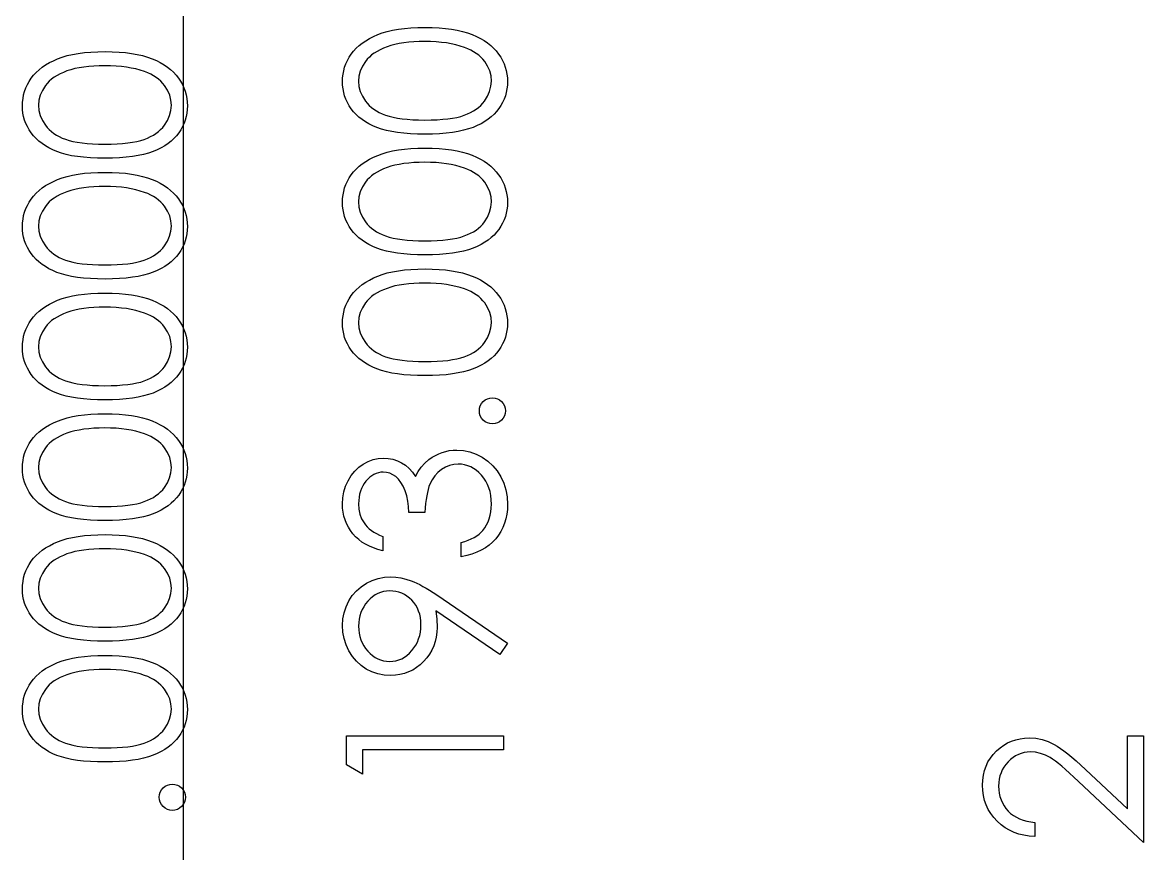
# Model space of a CAD drawing. Header units: millimetres. Extents: x -512 to -50, y 143 to 454.
# Drawn here: x -408.57 to -387.15, y 226.96 to 242.84 of the extents above; entities that cross this region are included whole.
import ezdxf

# ---------------------------------------------------------------- set-up
doc = ezdxf.new("R2010")
doc.units = ezdxf.units.MM

msp = doc.modelspace()

# ---------------------------------------------------------------- linework, layer by layer
at = {"color": 7, "linetype": 'Continuous'}
msp.add_line((-405.491, 164.056), (-405.491, 293.248), dxfattribs=at)
at = {"color": 7, "linetype": 'Continuous', "flags": 128}
for points in [[(-400.874, 240.71), (-401.019, 240.711), (-401.155, 240.717), (-401.283, 240.728), (-401.402, 240.741), (-401.512, 240.759), (-401.614, 240.781), (-401.708, 240.807), (-401.793, 240.836), (-401.872, 240.869), (-401.946, 240.906), (-402.015, 240.946), (-402.079, 240.99), (-402.138, 241.036), (-402.192, 241.085), (-402.241, 241.138), (-402.286, 241.195), (-402.325, 241.253), (-402.359, 241.314), (-402.387, 241.376), (-402.411, 241.44), (-402.429, 241.506), (-402.442, 241.573), (-402.45, 241.642), (-402.453, 241.713), (-402.453, 241.713), (-402.45, 241.784), (-402.442, 241.854), (-402.429, 241.922), (-402.411, 241.989), (-402.387, 242.054), (-402.358, 242.117), (-402.324, 242.179), (-402.284, 242.238), (-402.24, 242.295), (-402.189, 242.35), (-402.135, 242.401), (-402.074, 242.449), (-402.009, 242.494), (-401.937, 242.536), (-401.861, 242.575), (-401.78, 242.611), (-401.692, 242.643), (-401.596, 242.671), (-401.494, 242.695), (-401.385, 242.714), (-401.268, 242.729), (-401.144, 242.74), (-401.013, 242.746), (-400.875, 242.748), (-400.875, 242.748), (-400.737, 242.746), (-400.606, 242.74), (-400.483, 242.729), (-400.367, 242.714), (-400.258, 242.695), (-400.156, 242.672), (-400.061, 242.645), (-399.974, 242.613), (-399.893, 242.577), (-399.817, 242.539), (-399.747, 242.497), (-399.68, 242.452), (-399.62, 242.404), (-399.565, 242.353), (-399.515, 242.298), (-399.47, 242.24), (-399.429, 242.18), (-399.395, 242.118), (-399.366, 242.054), (-399.342, 241.99), (-399.323, 241.923), (-399.31, 241.854), (-399.301, 241.784), (-399.299, 241.713), (-399.299, 241.713), (-399.301, 241.642), (-399.309, 241.573), (-399.322, 241.506), (-399.34, 241.441), (-399.363, 241.377), (-399.392, 241.315), (-399.426, 241.255), (-399.464, 241.197), (-399.508, 241.141), (-399.557, 241.088), (-399.611, 241.039), (-399.67, 240.993), (-399.735, 240.949), (-399.804, 240.909), (-399.878, 240.872), (-399.958, 240.838), (-400.043, 240.808), (-400.138, 240.782), (-400.24, 240.76), (-400.351, 240.742), (-400.47, 240.728), (-400.596, 240.717), (-400.732, 240.711), (-400.875, 240.71)], [(-400.876, 240.979), (-400.756, 240.98), (-400.643, 240.985), (-400.537, 240.992), (-400.439, 241.002), (-400.349, 241.015), (-400.267, 241.03), (-400.192, 241.049), (-400.125, 241.071), (-400.063, 241.095), (-400.005, 241.122), (-399.951, 241.152), (-399.9, 241.184), (-399.854, 241.22), (-399.811, 241.258), (-399.773, 241.298), (-399.738, 241.342), (-399.68, 241.433), (-399.64, 241.527), (-399.615, 241.623), (-399.607, 241.722), (-399.607, 241.722), (-399.614, 241.821), (-399.638, 241.917), (-399.679, 242.009), (-399.735, 242.099), (-399.769, 242.142), (-399.807, 242.181), (-399.85, 242.219), (-399.896, 242.253), (-399.946, 242.285), (-400.001, 242.315), (-400.059, 242.341), (-400.122, 242.365), (-400.122, 242.365), (-400.202, 242.392), (-400.286, 242.415), (-400.375, 242.434), (-400.467, 242.451), (-400.563, 242.463), (-400.663, 242.472), (-400.768, 242.477), (-400.876, 242.479), (-400.876, 242.479), (-400.984, 242.477), (-401.087, 242.473), (-401.185, 242.464), (-401.278, 242.454), (-401.367, 242.439), (-401.45, 242.422), (-401.528, 242.401), (-401.601, 242.378), (-401.67, 242.351), (-401.733, 242.323), (-401.792, 242.291), (-401.846, 242.258), (-401.895, 242.222), (-401.939, 242.183), (-401.98, 242.142), (-402.015, 242.098), (-402.072, 242.008), (-402.113, 241.915), (-402.137, 241.82), (-402.145, 241.722), (-402.145, 241.722), (-402.137, 241.622), (-402.113, 241.526), (-402.072, 241.433), (-402.015, 241.342), (-401.98, 241.298), (-401.941, 241.258), (-401.899, 241.22), (-401.853, 241.186), (-401.802, 241.153), (-401.749, 241.123), (-401.691, 241.096), (-401.629, 241.071), (-401.562, 241.05), (-401.487, 241.031), (-401.404, 241.015), (-401.313, 241.002), (-401.215, 240.992), (-401.11, 240.985), (-400.997, 240.98), (-400.876, 240.979)], [(-406.99, 240.248), (-407.134, 240.25), (-407.27, 240.256), (-407.398, 240.266), (-407.517, 240.28), (-407.628, 240.297), (-407.73, 240.32), (-407.823, 240.345), (-407.909, 240.375), (-407.988, 240.408), (-408.061, 240.445), (-408.13, 240.485), (-408.194, 240.528), (-408.253, 240.574), (-408.307, 240.624), (-408.357, 240.676), (-408.401, 240.733), (-408.44, 240.792), (-408.474, 240.853), (-408.503, 240.914), (-408.526, 240.979), (-408.545, 241.044), (-408.558, 241.112), (-408.566, 241.18), (-408.568, 241.251), (-408.568, 241.251), (-408.566, 241.323), (-408.557, 241.393), (-408.545, 241.461), (-408.526, 241.527), (-408.503, 241.592), (-408.473, 241.655), (-408.439, 241.717), (-408.4, 241.777), (-408.355, 241.834), (-408.305, 241.889), (-408.25, 241.94), (-408.189, 241.988), (-408.124, 242.033), (-408.052, 242.075), (-407.977, 242.113), (-407.895, 242.149), (-407.807, 242.181), (-407.712, 242.21), (-407.61, 242.233), (-407.5, 242.252), (-407.384, 242.267), (-407.259, 242.278), (-407.128, 242.284), (-406.99, 242.286), (-406.99, 242.286), (-406.852, 242.284), (-406.721, 242.278), (-406.598, 242.267), (-406.482, 242.253), (-406.373, 242.234), (-406.271, 242.21), (-406.177, 242.183), (-406.09, 242.151), (-406.009, 242.116), (-405.933, 242.077), (-405.862, 242.036), (-405.796, 241.991), (-405.736, 241.943), (-405.68, 241.891), (-405.63, 241.836), (-405.585, 241.779), (-405.545, 241.719), (-405.51, 241.657), (-405.481, 241.593), (-405.457, 241.528), (-405.438, 241.461), (-405.425, 241.393), (-405.417, 241.323), (-405.414, 241.251), (-405.414, 241.251), (-405.417, 241.18), (-405.424, 241.112), (-405.438, 241.044), (-405.456, 240.979), (-405.479, 240.916), (-405.507, 240.854), (-405.541, 240.794), (-405.58, 240.735), (-405.623, 240.679), (-405.672, 240.627), (-405.726, 240.577), (-405.786, 240.531), (-405.85, 240.488), (-405.919, 240.448), (-405.994, 240.41), (-406.073, 240.377), (-406.159, 240.347), (-406.253, 240.32), (-406.355, 240.298), (-406.466, 240.28), (-406.585, 240.266), (-406.712, 240.256), (-406.847, 240.25), (-406.99, 240.248)], [(-406.991, 240.517), (-406.871, 240.518), (-406.758, 240.523), (-406.653, 240.53), (-406.555, 240.54), (-406.465, 240.553), (-406.382, 240.569), (-406.307, 240.588), (-406.24, 240.609), (-406.178, 240.634), (-406.12, 240.661), (-406.066, 240.69), (-406.016, 240.723), (-405.97, 240.758), (-405.927, 240.796), (-405.888, 240.837), (-405.854, 240.88), (-405.796, 240.972), (-405.755, 241.065), (-405.73, 241.161), (-405.722, 241.26), (-405.722, 241.26), (-405.73, 241.359), (-405.754, 241.455), (-405.794, 241.548), (-405.851, 241.637), (-405.885, 241.68), (-405.923, 241.72), (-405.965, 241.757), (-406.012, 241.792), (-406.061, 241.824), (-406.116, 241.853), (-406.174, 241.88), (-406.237, 241.904), (-406.237, 241.904), (-406.317, 241.93), (-406.402, 241.954), (-406.49, 241.973), (-406.582, 241.989), (-406.678, 242.001), (-406.778, 242.01), (-406.883, 242.015), (-406.991, 242.017), (-406.991, 242.017), (-407.099, 242.015), (-407.203, 242.011), (-407.301, 242.003), (-407.394, 241.992), (-407.482, 241.978), (-407.565, 241.961), (-407.643, 241.94), (-407.717, 241.916), (-407.785, 241.89), (-407.848, 241.861), (-407.907, 241.83), (-407.961, 241.796), (-408.01, 241.76), (-408.055, 241.721), (-408.095, 241.68), (-408.13, 241.637), (-408.187, 241.546), (-408.228, 241.454), (-408.252, 241.358), (-408.26, 241.26), (-408.26, 241.26), (-408.252, 241.161), (-408.228, 241.064), (-408.187, 240.971), (-408.13, 240.88), (-408.095, 240.837), (-408.057, 240.797), (-408.015, 240.759), (-407.968, 240.724), (-407.918, 240.692), (-407.864, 240.661), (-407.807, 240.634), (-407.745, 240.61), (-407.677, 240.588), (-407.602, 240.57), (-407.519, 240.553), (-407.429, 240.541), (-407.331, 240.53), (-407.226, 240.523), (-407.112, 240.518), (-406.991, 240.517)], [(-400.874, 238.402), (-401.019, 238.404), (-401.155, 238.41), (-401.283, 238.42), (-401.402, 238.434), (-401.512, 238.451), (-401.614, 238.473), (-401.708, 238.499), (-401.793, 238.529), (-401.872, 238.562), (-401.946, 238.598), (-402.015, 238.639), (-402.079, 238.682), (-402.138, 238.728), (-402.192, 238.777), (-402.241, 238.83), (-402.286, 238.887), (-402.325, 238.946), (-402.359, 239.006), (-402.387, 239.068), (-402.411, 239.133), (-402.429, 239.198), (-402.442, 239.265), (-402.45, 239.334), (-402.453, 239.405), (-402.453, 239.405), (-402.45, 239.476), (-402.442, 239.547), (-402.429, 239.615), (-402.411, 239.681), (-402.387, 239.746), (-402.358, 239.809), (-402.324, 239.871), (-402.284, 239.931), (-402.24, 239.988), (-402.189, 240.042), (-402.135, 240.094), (-402.074, 240.142), (-402.009, 240.187), (-401.937, 240.229), (-401.861, 240.267), (-401.78, 240.303), (-401.692, 240.335), (-401.596, 240.363), (-401.494, 240.387), (-401.385, 240.406), (-401.268, 240.421), (-401.144, 240.432), (-401.013, 240.438), (-400.875, 240.44), (-400.875, 240.44), (-400.737, 240.438), (-400.606, 240.432), (-400.483, 240.421), (-400.367, 240.407), (-400.258, 240.387), (-400.156, 240.364), (-400.061, 240.337), (-399.974, 240.305), (-399.893, 240.27), (-399.817, 240.231), (-399.747, 240.19), (-399.68, 240.145), (-399.62, 240.097), (-399.565, 240.045), (-399.515, 239.99), (-399.47, 239.933), (-399.429, 239.872), (-399.395, 239.811), (-399.366, 239.747), (-399.342, 239.682), (-399.323, 239.615), (-399.31, 239.547), (-399.301, 239.476), (-399.299, 239.405), (-399.299, 239.405), (-399.301, 239.334), (-399.309, 239.265), (-399.322, 239.198), (-399.34, 239.133), (-399.363, 239.07), (-399.392, 239.008), (-399.426, 238.948), (-399.464, 238.889), (-399.508, 238.833), (-399.557, 238.78), (-399.611, 238.731), (-399.67, 238.685), (-399.735, 238.642), (-399.804, 238.601), (-399.878, 238.564), (-399.958, 238.53), (-400.043, 238.5), (-400.138, 238.474), (-400.24, 238.452), (-400.351, 238.434), (-400.47, 238.42), (-400.596, 238.41), (-400.732, 238.404), (-400.875, 238.402)], [(-400.876, 238.671), (-400.756, 238.672), (-400.643, 238.677), (-400.537, 238.684), (-400.439, 238.694), (-400.349, 238.707), (-400.267, 238.723), (-400.192, 238.741), (-400.125, 238.763), (-400.063, 238.788), (-400.005, 238.815), (-399.951, 238.844), (-399.9, 238.877), (-399.854, 238.912), (-399.811, 238.95), (-399.773, 238.991), (-399.738, 239.034), (-399.68, 239.125), (-399.64, 239.219), (-399.615, 239.315), (-399.607, 239.414), (-399.607, 239.414), (-399.614, 239.513), (-399.638, 239.609), (-399.679, 239.702), (-399.735, 239.791), (-399.769, 239.834), (-399.807, 239.874), (-399.85, 239.911), (-399.896, 239.946), (-399.946, 239.978), (-400.001, 240.007), (-400.059, 240.033), (-400.122, 240.058), (-400.122, 240.058), (-400.202, 240.084), (-400.286, 240.107), (-400.375, 240.127), (-400.467, 240.143), (-400.563, 240.155), (-400.663, 240.164), (-400.768, 240.169), (-400.876, 240.171), (-400.876, 240.171), (-400.984, 240.169), (-401.087, 240.165), (-401.185, 240.157), (-401.278, 240.146), (-401.367, 240.131), (-401.45, 240.115), (-401.528, 240.094), (-401.601, 240.07), (-401.67, 240.044), (-401.733, 240.015), (-401.792, 239.984), (-401.846, 239.95), (-401.895, 239.914), (-401.939, 239.875), (-401.98, 239.834), (-402.015, 239.791), (-402.072, 239.7), (-402.113, 239.607), (-402.137, 239.512), (-402.145, 239.414), (-402.145, 239.414), (-402.137, 239.315), (-402.113, 239.218), (-402.072, 239.125), (-402.015, 239.034), (-401.98, 238.991), (-401.941, 238.951), (-401.899, 238.913), (-401.853, 238.878), (-401.802, 238.845), (-401.749, 238.815), (-401.691, 238.788), (-401.629, 238.764), (-401.562, 238.742), (-401.487, 238.723), (-401.404, 238.707), (-401.313, 238.695), (-401.215, 238.684), (-401.11, 238.677), (-400.997, 238.672), (-400.876, 238.671)], [(-406.99, 237.94), (-407.134, 237.942), (-407.27, 237.948), (-407.398, 237.958), (-407.517, 237.972), (-407.628, 237.99), (-407.73, 238.012), (-407.823, 238.038), (-407.909, 238.067), (-407.988, 238.1), (-408.061, 238.137), (-408.13, 238.177), (-408.194, 238.22), (-408.253, 238.267), (-408.307, 238.316), (-408.357, 238.369), (-408.401, 238.425), (-408.44, 238.484), (-408.474, 238.545), (-408.503, 238.607), (-408.526, 238.671), (-408.545, 238.737), (-408.558, 238.804), (-408.566, 238.872), (-408.568, 238.943), (-408.568, 238.943), (-408.566, 239.015), (-408.557, 239.085), (-408.545, 239.153), (-408.526, 239.22), (-408.503, 239.285), (-408.473, 239.348), (-408.439, 239.41), (-408.4, 239.469), (-408.355, 239.526), (-408.305, 239.581), (-408.25, 239.632), (-408.189, 239.68), (-408.124, 239.725), (-408.052, 239.767), (-407.977, 239.806), (-407.895, 239.842), (-407.807, 239.874), (-407.712, 239.902), (-407.61, 239.925), (-407.5, 239.945), (-407.384, 239.96), (-407.259, 239.97), (-407.128, 239.976), (-406.99, 239.979), (-406.99, 239.979), (-406.852, 239.976), (-406.721, 239.97), (-406.598, 239.96), (-406.482, 239.945), (-406.373, 239.926), (-406.271, 239.902), (-406.177, 239.875), (-406.09, 239.844), (-406.009, 239.808), (-405.933, 239.77), (-405.862, 239.728), (-405.796, 239.683), (-405.736, 239.635), (-405.68, 239.583), (-405.63, 239.529), (-405.585, 239.471), (-405.545, 239.411), (-405.51, 239.349), (-405.481, 239.285), (-405.457, 239.22), (-405.438, 239.154), (-405.425, 239.085), (-405.417, 239.015), (-405.414, 238.943), (-405.414, 238.943), (-405.417, 238.872), (-405.424, 238.804), (-405.438, 238.737), (-405.456, 238.672), (-405.479, 238.608), (-405.507, 238.546), (-405.541, 238.486), (-405.58, 238.428), (-405.623, 238.372), (-405.672, 238.319), (-405.726, 238.27), (-405.786, 238.223), (-405.85, 238.18), (-405.919, 238.14), (-405.994, 238.103), (-406.073, 238.069), (-406.159, 238.039), (-406.253, 238.012), (-406.355, 237.991), (-406.466, 237.973), (-406.585, 237.958), (-406.712, 237.948), (-406.847, 237.942), (-406.99, 237.94)], [(-406.991, 238.21), (-406.871, 238.211), (-406.758, 238.216), (-406.653, 238.223), (-406.555, 238.232), (-406.465, 238.246), (-406.382, 238.261), (-406.307, 238.28), (-406.24, 238.301), (-406.178, 238.326), (-406.12, 238.353), (-406.066, 238.383), (-406.016, 238.415), (-405.97, 238.451), (-405.927, 238.488), (-405.888, 238.529), (-405.854, 238.573), (-405.796, 238.664), (-405.755, 238.758), (-405.73, 238.854), (-405.722, 238.952), (-405.722, 238.952), (-405.73, 239.051), (-405.754, 239.148), (-405.794, 239.24), (-405.851, 239.33), (-405.885, 239.372), (-405.923, 239.412), (-405.965, 239.449), (-406.012, 239.484), (-406.061, 239.516), (-406.116, 239.545), (-406.174, 239.572), (-406.237, 239.596), (-406.237, 239.596), (-406.317, 239.622), (-406.402, 239.646), (-406.49, 239.665), (-406.582, 239.681), (-406.678, 239.693), (-406.778, 239.702), (-406.883, 239.708), (-406.991, 239.71), (-406.991, 239.71), (-407.099, 239.708), (-407.203, 239.704), (-407.301, 239.695), (-407.394, 239.684), (-407.482, 239.67), (-407.565, 239.653), (-407.643, 239.632), (-407.717, 239.609), (-407.785, 239.582), (-407.848, 239.553), (-407.907, 239.522), (-407.961, 239.488), (-408.01, 239.452), (-408.055, 239.413), (-408.095, 239.372), (-408.13, 239.329), (-408.187, 239.238), (-408.228, 239.146), (-408.252, 239.05), (-408.26, 238.952), (-408.26, 238.952), (-408.252, 238.853), (-408.228, 238.756), (-408.187, 238.663), (-408.13, 238.573), (-408.095, 238.529), (-408.057, 238.489), (-408.015, 238.451), (-407.968, 238.416), (-407.918, 238.384), (-407.864, 238.354), (-407.807, 238.327), (-407.745, 238.302), (-407.677, 238.28), (-407.602, 238.262), (-407.519, 238.246), (-407.429, 238.233), (-407.331, 238.223), (-407.226, 238.216), (-407.112, 238.211), (-406.991, 238.21)], [(-400.874, 236.094), (-401.019, 236.096), (-401.155, 236.102), (-401.283, 236.112), (-401.402, 236.126), (-401.512, 236.143), (-401.614, 236.166), (-401.708, 236.192), (-401.793, 236.221), (-401.872, 236.254), (-401.946, 236.291), (-402.015, 236.331), (-402.079, 236.374), (-402.138, 236.42), (-402.192, 236.47), (-402.241, 236.523), (-402.286, 236.579), (-402.325, 236.638), (-402.359, 236.699), (-402.387, 236.761), (-402.411, 236.825), (-402.429, 236.89), (-402.442, 236.958), (-402.45, 237.026), (-402.453, 237.097), (-402.453, 237.097), (-402.45, 237.169), (-402.442, 237.239), (-402.429, 237.307), (-402.411, 237.374), (-402.387, 237.439), (-402.358, 237.502), (-402.324, 237.564), (-402.284, 237.623), (-402.24, 237.68), (-402.189, 237.735), (-402.135, 237.786), (-402.074, 237.834), (-402.009, 237.879), (-401.937, 237.921), (-401.861, 237.96), (-401.78, 237.996), (-401.692, 238.027), (-401.596, 238.056), (-401.494, 238.079), (-401.385, 238.098), (-401.268, 238.113), (-401.144, 238.124), (-401.013, 238.13), (-400.875, 238.133), (-400.875, 238.133), (-400.737, 238.13), (-400.606, 238.124), (-400.483, 238.113), (-400.367, 238.099), (-400.258, 238.08), (-400.156, 238.056), (-400.061, 238.029), (-399.974, 237.997), (-399.893, 237.962), (-399.817, 237.923), (-399.747, 237.882), (-399.68, 237.837), (-399.62, 237.789), (-399.565, 237.737), (-399.515, 237.683), (-399.47, 237.625), (-399.429, 237.565), (-399.395, 237.503), (-399.366, 237.439), (-399.342, 237.374), (-399.323, 237.308), (-399.31, 237.239), (-399.301, 237.169), (-399.299, 237.097), (-399.299, 237.097), (-399.301, 237.026), (-399.309, 236.958), (-399.322, 236.89), (-399.34, 236.826), (-399.363, 236.762), (-399.392, 236.7), (-399.426, 236.64), (-399.464, 236.582), (-399.508, 236.526), (-399.557, 236.473), (-399.611, 236.423), (-399.67, 236.377), (-399.735, 236.334), (-399.804, 236.294), (-399.878, 236.256), (-399.958, 236.223), (-400.043, 236.193), (-400.138, 236.166), (-400.24, 236.145), (-400.351, 236.127), (-400.47, 236.112), (-400.596, 236.102), (-400.732, 236.096), (-400.875, 236.094)], [(-400.876, 236.363), (-400.756, 236.365), (-400.643, 236.369), (-400.537, 236.377), (-400.439, 236.386), (-400.349, 236.399), (-400.267, 236.415), (-400.192, 236.434), (-400.125, 236.455), (-400.063, 236.48), (-400.005, 236.507), (-399.951, 236.536), (-399.9, 236.569), (-399.854, 236.604), (-399.811, 236.642), (-399.773, 236.683), (-399.738, 236.726), (-399.68, 236.818), (-399.64, 236.911), (-399.615, 237.008), (-399.607, 237.106), (-399.607, 237.106), (-399.614, 237.205), (-399.638, 237.301), (-399.679, 237.394), (-399.735, 237.484), (-399.769, 237.526), (-399.807, 237.566), (-399.85, 237.603), (-399.896, 237.638), (-399.946, 237.67), (-400.001, 237.699), (-400.059, 237.726), (-400.122, 237.75), (-400.122, 237.75), (-400.202, 237.776), (-400.286, 237.8), (-400.375, 237.819), (-400.467, 237.835), (-400.563, 237.847), (-400.663, 237.856), (-400.768, 237.862), (-400.876, 237.863), (-400.876, 237.863), (-400.984, 237.862), (-401.087, 237.857), (-401.185, 237.849), (-401.278, 237.838), (-401.367, 237.824), (-401.45, 237.807), (-401.528, 237.786), (-401.601, 237.762), (-401.67, 237.736), (-401.733, 237.707), (-401.792, 237.676), (-401.846, 237.642), (-401.895, 237.606), (-401.939, 237.567), (-401.98, 237.526), (-402.015, 237.483), (-402.072, 237.392), (-402.113, 237.3), (-402.137, 237.204), (-402.145, 237.106), (-402.145, 237.106), (-402.137, 237.007), (-402.113, 236.91), (-402.072, 236.817), (-402.015, 236.726), (-401.98, 236.683), (-401.941, 236.643), (-401.899, 236.605), (-401.853, 236.57), (-401.802, 236.538), (-401.749, 236.508), (-401.691, 236.481), (-401.629, 236.456), (-401.562, 236.434), (-401.487, 236.416), (-401.404, 236.399), (-401.313, 236.387), (-401.215, 236.377), (-401.11, 236.369), (-400.997, 236.365), (-400.876, 236.363)], [(-406.99, 235.633), (-407.134, 235.634), (-407.27, 235.64), (-407.398, 235.651), (-407.517, 235.664), (-407.628, 235.682), (-407.73, 235.704), (-407.823, 235.73), (-407.909, 235.759), (-407.988, 235.792), (-408.061, 235.829), (-408.13, 235.869), (-408.194, 235.913), (-408.253, 235.959), (-408.307, 236.008), (-408.357, 236.061), (-408.401, 236.118), (-408.44, 236.176), (-408.474, 236.237), (-408.503, 236.299), (-408.526, 236.363), (-408.545, 236.429), (-408.558, 236.496), (-408.566, 236.565), (-408.568, 236.636), (-408.568, 236.636), (-408.566, 236.707), (-408.557, 236.777), (-408.545, 236.845), (-408.526, 236.912), (-408.503, 236.977), (-408.473, 237.04), (-408.439, 237.102), (-408.4, 237.161), (-408.355, 237.219), (-408.305, 237.273), (-408.25, 237.324), (-408.189, 237.372), (-408.124, 237.417), (-408.052, 237.46), (-407.977, 237.498), (-407.895, 237.534), (-407.807, 237.566), (-407.712, 237.594), (-407.61, 237.618), (-407.5, 237.637), (-407.384, 237.652), (-407.259, 237.663), (-407.128, 237.669), (-406.99, 237.671), (-406.99, 237.671), (-406.852, 237.669), (-406.721, 237.663), (-406.598, 237.652), (-406.482, 237.637), (-406.373, 237.618), (-406.271, 237.595), (-406.177, 237.568), (-406.09, 237.536), (-406.009, 237.5), (-405.933, 237.462), (-405.862, 237.42), (-405.796, 237.375), (-405.736, 237.327), (-405.68, 237.276), (-405.63, 237.221), (-405.585, 237.163), (-405.545, 237.103), (-405.51, 237.041), (-405.481, 236.978), (-405.457, 236.913), (-405.438, 236.846), (-405.425, 236.777), (-405.417, 236.707), (-405.414, 236.636), (-405.414, 236.636), (-405.417, 236.565), (-405.424, 236.496), (-405.438, 236.429), (-405.456, 236.364), (-405.479, 236.3), (-405.507, 236.238), (-405.541, 236.178), (-405.58, 236.12), (-405.623, 236.064), (-405.672, 236.011), (-405.726, 235.962), (-405.786, 235.916), (-405.85, 235.872), (-405.919, 235.832), (-405.994, 235.795), (-406.073, 235.761), (-406.159, 235.731), (-406.253, 235.705), (-406.355, 235.683), (-406.466, 235.665), (-406.585, 235.651), (-406.712, 235.64), (-406.847, 235.634), (-406.99, 235.633)], [(-406.991, 235.902), (-406.871, 235.903), (-406.758, 235.908), (-406.653, 235.915), (-406.555, 235.925), (-406.465, 235.938), (-406.382, 235.954), (-406.307, 235.972), (-406.24, 235.994), (-406.178, 236.018), (-406.12, 236.045), (-406.066, 236.075), (-406.016, 236.107), (-405.97, 236.143), (-405.927, 236.181), (-405.888, 236.222), (-405.854, 236.265), (-405.796, 236.356), (-405.755, 236.45), (-405.73, 236.546), (-405.722, 236.645), (-405.722, 236.645), (-405.73, 236.744), (-405.754, 236.84), (-405.794, 236.933), (-405.851, 237.022), (-405.885, 237.065), (-405.923, 237.104), (-405.965, 237.142), (-406.012, 237.176), (-406.061, 237.208), (-406.116, 237.238), (-406.174, 237.264), (-406.237, 237.288), (-406.237, 237.288), (-406.317, 237.315), (-406.402, 237.338), (-406.49, 237.357), (-406.582, 237.374), (-406.678, 237.386), (-406.778, 237.395), (-406.883, 237.4), (-406.991, 237.402), (-406.991, 237.402), (-407.099, 237.4), (-407.203, 237.396), (-407.301, 237.387), (-407.394, 237.377), (-407.482, 237.362), (-407.565, 237.345), (-407.643, 237.324), (-407.717, 237.301), (-407.785, 237.274), (-407.848, 237.246), (-407.907, 237.214), (-407.961, 237.181), (-408.01, 237.145), (-408.055, 237.106), (-408.095, 237.065), (-408.13, 237.021), (-408.187, 236.931), (-408.228, 236.838), (-408.252, 236.743), (-408.26, 236.645), (-408.26, 236.645), (-408.252, 236.545), (-408.228, 236.449), (-408.187, 236.356), (-408.13, 236.265), (-408.095, 236.222), (-408.057, 236.181), (-408.015, 236.143), (-407.968, 236.109), (-407.918, 236.076), (-407.864, 236.046), (-407.807, 236.019), (-407.745, 235.994), (-407.677, 235.973), (-407.602, 235.954), (-407.519, 235.938), (-407.429, 235.925), (-407.331, 235.915), (-407.226, 235.908), (-407.112, 235.903), (-406.991, 235.902)], [(-399.837, 235.421), (-399.833, 235.471), (-399.819, 235.517), (-399.796, 235.559), (-399.765, 235.598), (-399.726, 235.63), (-399.684, 235.653), (-399.638, 235.666), (-399.587, 235.671), (-399.587, 235.671), (-399.538, 235.666), (-399.492, 235.653), (-399.45, 235.63), (-399.411, 235.598), (-399.379, 235.559), (-399.356, 235.517), (-399.342, 235.471), (-399.337, 235.421), (-399.337, 235.421), (-399.342, 235.371), (-399.356, 235.326), (-399.379, 235.283), (-399.411, 235.244), (-399.45, 235.213), (-399.492, 235.19), (-399.538, 235.176), (-399.587, 235.171), (-399.587, 235.171), (-399.638, 235.176), (-399.684, 235.19), (-399.726, 235.213), (-399.765, 235.244), (-399.796, 235.283), (-399.819, 235.326), (-399.833, 235.371), (-399.837, 235.421)], [(-406.99, 233.325), (-407.134, 233.327), (-407.27, 233.333), (-407.398, 233.343), (-407.517, 233.357), (-407.628, 233.374), (-407.73, 233.396), (-407.823, 233.422), (-407.909, 233.452), (-407.988, 233.485), (-408.061, 233.521), (-408.13, 233.562), (-408.194, 233.605), (-408.253, 233.651), (-408.307, 233.701), (-408.357, 233.753), (-408.401, 233.81), (-408.44, 233.869), (-408.474, 233.929), (-408.503, 233.991), (-408.526, 234.056), (-408.545, 234.121), (-408.558, 234.189), (-408.566, 234.257), (-408.568, 234.328), (-408.568, 234.328), (-408.566, 234.399), (-408.557, 234.47), (-408.545, 234.538), (-408.526, 234.604), (-408.503, 234.669), (-408.473, 234.732), (-408.439, 234.794), (-408.4, 234.854), (-408.355, 234.911), (-408.305, 234.966), (-408.25, 235.017), (-408.189, 235.065), (-408.124, 235.11), (-408.052, 235.152), (-407.977, 235.19), (-407.895, 235.226), (-407.807, 235.258), (-407.712, 235.286), (-407.61, 235.31), (-407.5, 235.329), (-407.384, 235.344), (-407.259, 235.355), (-407.128, 235.361), (-406.99, 235.363), (-406.99, 235.363), (-406.852, 235.361), (-406.721, 235.355), (-406.598, 235.344), (-406.482, 235.33), (-406.373, 235.311), (-406.271, 235.287), (-406.177, 235.26), (-406.09, 235.228), (-406.009, 235.193), (-405.933, 235.154), (-405.862, 235.113), (-405.796, 235.068), (-405.736, 235.02), (-405.68, 234.968), (-405.63, 234.913), (-405.585, 234.856), (-405.545, 234.795), (-405.51, 234.734), (-405.481, 234.67), (-405.457, 234.605), (-405.438, 234.538), (-405.425, 234.47), (-405.417, 234.399), (-405.414, 234.328), (-405.414, 234.328), (-405.417, 234.257), (-405.424, 234.189), (-405.438, 234.121), (-405.456, 234.056), (-405.479, 233.993), (-405.507, 233.931), (-405.541, 233.871), (-405.58, 233.812), (-405.623, 233.756), (-405.672, 233.704), (-405.726, 233.654), (-405.786, 233.608), (-405.85, 233.565), (-405.919, 233.524), (-405.994, 233.487), (-406.073, 233.454), (-406.159, 233.423), (-406.253, 233.397), (-406.355, 233.375), (-406.466, 233.357), (-406.585, 233.343), (-406.712, 233.333), (-406.847, 233.327), (-406.99, 233.325)], [(-406.991, 233.594), (-406.871, 233.595), (-406.758, 233.6), (-406.653, 233.607), (-406.555, 233.617), (-406.465, 233.63), (-406.382, 233.646), (-406.307, 233.664), (-406.24, 233.686), (-406.178, 233.711), (-406.12, 233.738), (-406.066, 233.767), (-406.016, 233.8), (-405.97, 233.835), (-405.927, 233.873), (-405.888, 233.914), (-405.854, 233.957), (-405.796, 234.048), (-405.755, 234.142), (-405.73, 234.238), (-405.722, 234.337), (-405.722, 234.337), (-405.73, 234.436), (-405.754, 234.532), (-405.794, 234.625), (-405.851, 234.714), (-405.885, 234.757), (-405.923, 234.797), (-405.965, 234.834), (-406.012, 234.869), (-406.061, 234.901), (-406.116, 234.93), (-406.174, 234.957), (-406.237, 234.981), (-406.237, 234.981), (-406.317, 235.007), (-406.402, 235.03), (-406.49, 235.05), (-406.582, 235.066), (-406.678, 235.078), (-406.778, 235.087), (-406.883, 235.092), (-406.991, 235.094), (-406.991, 235.094), (-407.099, 235.092), (-407.203, 235.088), (-407.301, 235.08), (-407.394, 235.069), (-407.482, 235.054), (-407.565, 235.038), (-407.643, 235.017), (-407.717, 234.993), (-407.785, 234.967), (-407.848, 234.938), (-407.907, 234.907), (-407.961, 234.873), (-408.01, 234.837), (-408.055, 234.798), (-408.095, 234.757), (-408.13, 234.714), (-408.187, 234.623), (-408.228, 234.53), (-408.252, 234.435), (-408.26, 234.337), (-408.26, 234.337), (-408.252, 234.238), (-408.228, 234.141), (-408.187, 234.048), (-408.13, 233.957), (-408.095, 233.914), (-408.057, 233.874), (-408.015, 233.836), (-407.968, 233.801), (-407.918, 233.768), (-407.864, 233.738), (-407.807, 233.711), (-407.745, 233.687), (-407.677, 233.665), (-407.602, 233.646), (-407.519, 233.63), (-407.429, 233.618), (-407.331, 233.607), (-407.226, 233.6), (-407.112, 233.595), (-406.991, 233.594)], [(-401.683, 233.017), (-401.683, 232.748), (-401.683, 232.748), (-401.774, 232.771), (-401.858, 232.8), (-401.937, 232.833), (-402.011, 232.872), (-402.08, 232.914), (-402.143, 232.963), (-402.201, 233.015), (-402.253, 233.073), (-402.3, 233.134), (-402.34, 233.199), (-402.375, 233.265), (-402.403, 233.335), (-402.424, 233.408), (-402.44, 233.483), (-402.45, 233.561), (-402.453, 233.641), (-402.453, 233.641), (-402.446, 233.758), (-402.426, 233.871), (-402.392, 233.98), (-402.345, 234.085), (-402.287, 234.183), (-402.219, 234.268), (-402.141, 234.342), (-402.055, 234.404), (-401.962, 234.454), (-401.868, 234.489), (-401.772, 234.51), (-401.673, 234.517), (-401.673, 234.517), (-401.578, 234.512), (-401.489, 234.496), (-401.404, 234.468), (-401.324, 234.429), (-401.25, 234.38), (-401.18, 234.32), (-401.116, 234.249), (-401.056, 234.167), (-401.056, 234.167), (-401.007, 234.261), (-400.948, 234.347), (-400.879, 234.424), (-400.8, 234.492), (-400.8, 234.492), (-400.74, 234.534), (-400.677, 234.57), (-400.614, 234.601), (-400.548, 234.627), (-400.48, 234.646), (-400.411, 234.66), (-400.34, 234.668), (-400.267, 234.671), (-400.267, 234.671), (-400.141, 234.663), (-400.019, 234.637), (-399.899, 234.594), (-399.782, 234.534), (-399.673, 234.46), (-399.577, 234.373), (-399.495, 234.273), (-399.425, 234.161), (-399.37, 234.04), (-399.33, 233.911), (-399.307, 233.776), (-399.299, 233.633), (-399.299, 233.633), (-399.302, 233.537), (-399.313, 233.445), (-399.331, 233.356), (-399.355, 233.272), (-399.387, 233.192), (-399.425, 233.116), (-399.471, 233.044), (-399.524, 232.976), (-399.583, 232.913), (-399.649, 232.856), (-399.722, 232.804), (-399.801, 232.759), (-399.887, 232.719), (-399.979, 232.684), (-400.078, 232.655), (-400.183, 232.633), (-400.183, 232.633), (-400.183, 232.902), (-400.183, 232.902), (-400.114, 232.923), (-400.05, 232.947), (-399.991, 232.973), (-399.936, 233.002), (-399.887, 233.032), (-399.843, 233.065), (-399.803, 233.1), (-399.769, 233.137), (-399.769, 233.137), (-399.731, 233.188), (-399.698, 233.242), (-399.67, 233.3), (-399.647, 233.36), (-399.629, 233.425), (-399.617, 233.493), (-399.609, 233.564), (-399.607, 233.638), (-399.607, 233.638), (-399.61, 233.722), (-399.619, 233.802), (-399.633, 233.878), (-399.654, 233.949), (-399.68, 234.016), (-399.714, 234.079), (-399.752, 234.137), (-399.796, 234.192), (-399.845, 234.241), (-399.896, 234.284), (-399.948, 234.32), (-400.003, 234.35), (-400.059, 234.372), (-400.118, 234.389), (-400.179, 234.399), (-400.241, 234.402), (-400.241, 234.402), (-400.325, 234.395), (-400.406, 234.376), (-400.484, 234.344), (-400.56, 234.298), (-400.629, 234.241), (-400.689, 234.176), (-400.741, 234.102), (-400.783, 234.019), (-400.801, 233.973), (-400.817, 233.92), (-400.831, 233.862), (-400.843, 233.797), (-400.854, 233.726), (-400.863, 233.65), (-400.87, 233.567), (-400.876, 233.479), (-400.876, 233.479), (-401.183, 233.479), (-401.183, 233.479), (-401.188, 233.59), (-401.201, 233.696), (-401.223, 233.797), (-401.254, 233.892), (-401.292, 233.979), (-401.335, 234.053), (-401.383, 234.115), (-401.435, 234.163), (-401.491, 234.201), (-401.549, 234.227), (-401.611, 234.243), (-401.674, 234.248), (-401.674, 234.248), (-401.721, 234.246), (-401.767, 234.237), (-401.811, 234.224), (-401.853, 234.205), (-401.893, 234.181), (-401.932, 234.152), (-401.97, 234.117), (-402.006, 234.077), (-402.038, 234.033), (-402.066, 233.986), (-402.09, 233.936), (-402.11, 233.883), (-402.125, 233.828), (-402.136, 233.77), (-402.143, 233.708), (-402.145, 233.645), (-402.145, 233.645), (-402.138, 233.542), (-402.119, 233.447), (-402.086, 233.359), (-402.04, 233.278), (-402.011, 233.24), (-401.978, 233.204), (-401.941, 233.169), (-401.898, 233.136), (-401.851, 233.104), (-401.8, 233.074), (-401.744, 233.045), (-401.683, 233.017)], [(-406.99, 231.017), (-407.134, 231.019), (-407.27, 231.025), (-407.398, 231.035), (-407.517, 231.049), (-407.628, 231.067), (-407.73, 231.089), (-407.823, 231.115), (-407.909, 231.144), (-407.988, 231.177), (-408.061, 231.214), (-408.13, 231.254), (-408.194, 231.297), (-408.253, 231.344), (-408.307, 231.393), (-408.357, 231.446), (-408.401, 231.502), (-408.44, 231.561), (-408.474, 231.622), (-408.503, 231.684), (-408.526, 231.748), (-408.545, 231.814), (-408.558, 231.881), (-408.566, 231.949), (-408.568, 232.02), (-408.568, 232.02), (-408.566, 232.092), (-408.557, 232.162), (-408.545, 232.23), (-408.526, 232.297), (-408.503, 232.362), (-408.473, 232.425), (-408.439, 232.487), (-408.4, 232.546), (-408.355, 232.603), (-408.305, 232.658), (-408.25, 232.709), (-408.189, 232.757), (-408.124, 232.802), (-408.052, 232.844), (-407.977, 232.883), (-407.895, 232.919), (-407.807, 232.951), (-407.712, 232.979), (-407.61, 233.002), (-407.5, 233.021), (-407.384, 233.036), (-407.259, 233.047), (-407.128, 233.053), (-406.99, 233.056), (-406.99, 233.056), (-406.852, 233.053), (-406.721, 233.047), (-406.598, 233.036), (-406.482, 233.022), (-406.373, 233.003), (-406.271, 232.979), (-406.177, 232.952), (-406.09, 232.92), (-406.009, 232.885), (-405.933, 232.847), (-405.862, 232.805), (-405.796, 232.76), (-405.736, 232.712), (-405.68, 232.66), (-405.63, 232.606), (-405.585, 232.548), (-405.545, 232.488), (-405.51, 232.426), (-405.481, 232.362), (-405.457, 232.297), (-405.438, 232.231), (-405.425, 232.162), (-405.417, 232.092), (-405.414, 232.02), (-405.414, 232.02), (-405.417, 231.949), (-405.424, 231.881), (-405.438, 231.814), (-405.456, 231.749), (-405.479, 231.685), (-405.507, 231.623), (-405.541, 231.563), (-405.58, 231.505), (-405.623, 231.449), (-405.672, 231.396), (-405.726, 231.347), (-405.786, 231.3), (-405.85, 231.257), (-405.919, 231.217), (-405.994, 231.179), (-406.073, 231.146), (-406.159, 231.116), (-406.253, 231.089), (-406.355, 231.068), (-406.466, 231.05), (-406.585, 231.035), (-406.712, 231.025), (-406.847, 231.019), (-406.99, 231.017)], [(-406.991, 231.286), (-406.871, 231.288), (-406.758, 231.292), (-406.653, 231.3), (-406.555, 231.309), (-406.465, 231.323), (-406.382, 231.338), (-406.307, 231.357), (-406.24, 231.378), (-406.178, 231.403), (-406.12, 231.43), (-406.066, 231.46), (-406.016, 231.492), (-405.97, 231.527), (-405.927, 231.565), (-405.888, 231.606), (-405.854, 231.649), (-405.796, 231.741), (-405.755, 231.835), (-405.73, 231.931), (-405.722, 232.029), (-405.722, 232.029), (-405.73, 232.128), (-405.754, 232.225), (-405.794, 232.317), (-405.851, 232.407), (-405.885, 232.449), (-405.923, 232.489), (-405.965, 232.526), (-406.012, 232.561), (-406.061, 232.593), (-406.116, 232.622), (-406.174, 232.649), (-406.237, 232.673), (-406.237, 232.673), (-406.317, 232.699), (-406.402, 232.723), (-406.49, 232.742), (-406.582, 232.758), (-406.678, 232.77), (-406.778, 232.779), (-406.883, 232.785), (-406.991, 232.786), (-406.991, 232.786), (-407.099, 232.785), (-407.203, 232.78), (-407.301, 232.772), (-407.394, 232.761), (-407.482, 232.747), (-407.565, 232.73), (-407.643, 232.709), (-407.717, 232.686), (-407.785, 232.659), (-407.848, 232.63), (-407.907, 232.599), (-407.961, 232.565), (-408.01, 232.529), (-408.055, 232.49), (-408.095, 232.449), (-408.13, 232.406), (-408.187, 232.315), (-408.228, 232.223), (-408.252, 232.127), (-408.26, 232.029), (-408.26, 232.029), (-408.252, 231.93), (-408.228, 231.833), (-408.187, 231.74), (-408.13, 231.649), (-408.095, 231.606), (-408.057, 231.566), (-408.015, 231.528), (-407.968, 231.493), (-407.918, 231.461), (-407.864, 231.431), (-407.807, 231.404), (-407.745, 231.379), (-407.677, 231.357), (-407.602, 231.339), (-407.519, 231.323), (-407.429, 231.31), (-407.331, 231.3), (-407.226, 231.292), (-407.112, 231.288), (-406.991, 231.286)], [(-399.299, 230.979), (-399.448, 230.764), (-399.448, 230.764), (-400.668, 231.598), (-400.668, 231.598), (-400.65, 231.438), (-400.645, 231.282), (-400.645, 231.282), (-400.649, 231.188), (-400.661, 231.098), (-400.681, 231.011), (-400.709, 230.928), (-400.745, 230.848), (-400.789, 230.772), (-400.842, 230.699), (-400.902, 230.631), (-400.968, 230.568), (-401.037, 230.514), (-401.111, 230.468), (-401.188, 230.43), (-401.269, 230.401), (-401.354, 230.38), (-401.442, 230.368), (-401.534, 230.363), (-401.534, 230.363), (-401.659, 230.371), (-401.778, 230.394), (-401.891, 230.433), (-401.998, 230.486), (-402.096, 230.554), (-402.184, 230.634), (-402.262, 230.728), (-402.329, 230.835), (-402.383, 230.949), (-402.421, 231.068), (-402.445, 231.192), (-402.453, 231.318), (-402.453, 231.318), (-402.445, 231.443), (-402.423, 231.562), (-402.385, 231.677), (-402.332, 231.787), (-402.265, 231.889), (-402.187, 231.979), (-402.096, 232.058), (-401.994, 232.125), (-401.884, 232.179), (-401.769, 232.217), (-401.652, 232.24), (-401.531, 232.248), (-401.531, 232.248), (-401.436, 232.243), (-401.34, 232.229), (-401.242, 232.205), (-401.141, 232.172), (-401.089, 232.152), (-401.033, 232.127), (-400.976, 232.099), (-400.916, 232.067), (-400.853, 232.032), (-400.788, 231.993), (-400.72, 231.949), (-400.65, 231.902), (-400.65, 231.902), (-399.299, 230.979)], [(-400.953, 231.332), (-400.956, 231.404), (-400.964, 231.471), (-400.977, 231.535), (-400.997, 231.595), (-401.021, 231.652), (-401.051, 231.706), (-401.087, 231.755), (-401.128, 231.801), (-401.172, 231.843), (-401.22, 231.879), (-401.269, 231.91), (-401.32, 231.934), (-401.374, 231.954), (-401.43, 231.968), (-401.488, 231.976), (-401.549, 231.979), (-401.549, 231.979), (-401.61, 231.976), (-401.668, 231.967), (-401.724, 231.951), (-401.778, 231.929), (-401.83, 231.902), (-401.879, 231.868), (-401.926, 231.828), (-401.971, 231.782), (-402.012, 231.731), (-402.047, 231.678), (-402.077, 231.622), (-402.101, 231.564), (-402.12, 231.503), (-402.134, 231.44), (-402.142, 231.374), (-402.145, 231.304), (-402.145, 231.304), (-402.142, 231.236), (-402.134, 231.17), (-402.12, 231.107), (-402.101, 231.047), (-402.077, 230.988), (-402.047, 230.933), (-402.012, 230.88), (-401.971, 230.829), (-401.926, 230.783), (-401.879, 230.743), (-401.83, 230.71), (-401.778, 230.682), (-401.724, 230.66), (-401.668, 230.645), (-401.61, 230.636), (-401.549, 230.633), (-401.549, 230.633), (-401.488, 230.636), (-401.43, 230.645), (-401.374, 230.661), (-401.32, 230.684), (-401.269, 230.713), (-401.22, 230.748), (-401.172, 230.789), (-401.128, 230.838), (-401.087, 230.89), (-401.051, 230.945), (-401.021, 231.003), (-400.997, 231.064), (-400.977, 231.127), (-400.964, 231.193), (-400.956, 231.261), (-400.953, 231.332)], [(-406.99, 228.71), (-407.134, 228.711), (-407.27, 228.717), (-407.398, 228.728), (-407.517, 228.741), (-407.628, 228.759), (-407.73, 228.781), (-407.823, 228.807), (-407.909, 228.836), (-407.988, 228.869), (-408.061, 228.906), (-408.13, 228.946), (-408.194, 228.99), (-408.253, 229.036), (-408.307, 229.085), (-408.357, 229.138), (-408.401, 229.195), (-408.44, 229.253), (-408.474, 229.314), (-408.503, 229.376), (-408.526, 229.44), (-408.545, 229.506), (-408.558, 229.573), (-408.566, 229.642), (-408.568, 229.713), (-408.568, 229.713), (-408.566, 229.784), (-408.557, 229.854), (-408.545, 229.922), (-408.526, 229.989), (-408.503, 230.054), (-408.473, 230.117), (-408.439, 230.179), (-408.4, 230.238), (-408.355, 230.295), (-408.305, 230.35), (-408.25, 230.401), (-408.189, 230.449), (-408.124, 230.494), (-408.052, 230.536), (-407.977, 230.575), (-407.895, 230.611), (-407.807, 230.643), (-407.712, 230.671), (-407.61, 230.695), (-407.5, 230.714), (-407.384, 230.729), (-407.259, 230.74), (-407.128, 230.746), (-406.99, 230.748), (-406.99, 230.748), (-406.852, 230.746), (-406.721, 230.74), (-406.598, 230.729), (-406.482, 230.714), (-406.373, 230.695), (-406.271, 230.672), (-406.177, 230.645), (-406.09, 230.613), (-406.009, 230.577), (-405.933, 230.539), (-405.862, 230.497), (-405.796, 230.452), (-405.736, 230.404), (-405.68, 230.353), (-405.63, 230.298), (-405.585, 230.24), (-405.545, 230.18), (-405.51, 230.118), (-405.481, 230.054), (-405.457, 229.99), (-405.438, 229.923), (-405.425, 229.854), (-405.417, 229.784), (-405.414, 229.713), (-405.414, 229.713), (-405.417, 229.642), (-405.424, 229.573), (-405.438, 229.506), (-405.456, 229.441), (-405.479, 229.377), (-405.507, 229.315), (-405.541, 229.255), (-405.58, 229.197), (-405.623, 229.141), (-405.672, 229.088), (-405.726, 229.039), (-405.786, 228.993), (-405.85, 228.949), (-405.919, 228.909), (-405.994, 228.872), (-406.073, 228.838), (-406.159, 228.808), (-406.253, 228.782), (-406.355, 228.76), (-406.466, 228.742), (-406.585, 228.728), (-406.712, 228.717), (-406.847, 228.711), (-406.99, 228.71)], [(-406.991, 228.979), (-406.871, 228.98), (-406.758, 228.985), (-406.653, 228.992), (-406.555, 229.002), (-406.465, 229.015), (-406.382, 229.03), (-406.307, 229.049), (-406.24, 229.071), (-406.178, 229.095), (-406.12, 229.122), (-406.066, 229.152), (-406.016, 229.184), (-405.97, 229.22), (-405.927, 229.258), (-405.888, 229.298), (-405.854, 229.342), (-405.796, 229.433), (-405.755, 229.527), (-405.73, 229.623), (-405.722, 229.722), (-405.722, 229.722), (-405.73, 229.821), (-405.754, 229.917), (-405.794, 230.009), (-405.851, 230.099), (-405.885, 230.142), (-405.923, 230.181), (-405.965, 230.219), (-406.012, 230.253), (-406.061, 230.285), (-406.116, 230.315), (-406.174, 230.341), (-406.237, 230.365), (-406.237, 230.365), (-406.317, 230.392), (-406.402, 230.415), (-406.49, 230.434), (-406.582, 230.451), (-406.678, 230.463), (-406.778, 230.472), (-406.883, 230.477), (-406.991, 230.479), (-406.991, 230.479), (-407.099, 230.477), (-407.203, 230.473), (-407.301, 230.464), (-407.394, 230.454), (-407.482, 230.439), (-407.565, 230.422), (-407.643, 230.401), (-407.717, 230.378), (-407.785, 230.351), (-407.848, 230.323), (-407.907, 230.291), (-407.961, 230.258), (-408.01, 230.222), (-408.055, 230.183), (-408.095, 230.142), (-408.13, 230.098), (-408.187, 230.008), (-408.228, 229.915), (-408.252, 229.82), (-408.26, 229.722), (-408.26, 229.722), (-408.252, 229.622), (-408.228, 229.526), (-408.187, 229.433), (-408.13, 229.342), (-408.095, 229.298), (-408.057, 229.258), (-408.015, 229.22), (-407.968, 229.186), (-407.918, 229.153), (-407.864, 229.123), (-407.807, 229.096), (-407.745, 229.071), (-407.677, 229.05), (-407.602, 229.031), (-407.519, 229.015), (-407.429, 229.002), (-407.331, 228.992), (-407.226, 228.985), (-407.112, 228.98), (-406.991, 228.979)], [(-402.376, 228.655), (-402.376, 229.21), (-402.376, 229.21), (-399.376, 229.21), (-399.376, 229.21), (-399.376, 228.94), (-399.376, 228.94), (-402.068, 228.94), (-402.068, 228.94), (-402.068, 228.479), (-402.068, 228.479), (-402.376, 228.655)], [(-389.222, 227.556), (-389.222, 227.286), (-389.222, 227.286), (-389.329, 227.294), (-389.431, 227.309), (-389.528, 227.333), (-389.62, 227.365), (-389.708, 227.405), (-389.79, 227.454), (-389.868, 227.511), (-389.941, 227.577), (-390.007, 227.648), (-390.064, 227.725), (-390.112, 227.804), (-390.152, 227.888), (-390.182, 227.976), (-390.205, 228.068), (-390.218, 228.164), (-390.222, 228.265), (-390.222, 228.265), (-390.218, 228.363), (-390.205, 228.458), (-390.185, 228.547), (-390.155, 228.631), (-390.118, 228.711), (-390.072, 228.785), (-390.019, 228.856), (-389.956, 228.92), (-389.888, 228.979), (-389.817, 229.03), (-389.744, 229.073), (-389.667, 229.109), (-389.587, 229.136), (-389.504, 229.155), (-389.419, 229.167), (-389.33, 229.171), (-389.33, 229.171), (-389.205, 229.163), (-389.084, 229.14), (-388.968, 229.101), (-388.855, 229.047), (-388.797, 229.012), (-388.734, 228.97), (-388.666, 228.92), (-388.593, 228.864), (-388.516, 228.8), (-388.433, 228.729), (-388.346, 228.65), (-388.254, 228.564), (-388.254, 228.564), (-387.453, 227.814), (-387.453, 227.814), (-387.453, 229.21), (-387.453, 229.21), (-387.145, 229.21), (-387.145, 229.21), (-387.145, 227.171), (-387.145, 227.171), (-388.387, 228.335), (-388.387, 228.335), (-388.476, 228.419), (-388.558, 228.496), (-388.635, 228.565), (-388.706, 228.627), (-388.772, 228.68), (-388.831, 228.726), (-388.884, 228.764), (-388.932, 228.795), (-389.022, 228.842), (-389.114, 228.875), (-389.209, 228.895), (-389.306, 228.902), (-389.306, 228.902), (-389.367, 228.899), (-389.426, 228.89), (-389.483, 228.875), (-389.537, 228.855), (-389.59, 228.828), (-389.64, 228.795), (-389.688, 228.758), (-389.735, 228.713), (-389.777, 228.664), (-389.813, 228.613), (-389.844, 228.56), (-389.869, 228.503), (-389.889, 228.444), (-389.903, 228.383), (-389.911, 228.318), (-389.914, 228.251), (-389.914, 228.251), (-389.911, 228.181), (-389.903, 228.113), (-389.889, 228.049), (-389.869, 227.988), (-389.843, 227.929), (-389.812, 227.874), (-389.775, 227.822), (-389.733, 227.773), (-389.685, 227.728), (-389.632, 227.688), (-389.575, 227.653), (-389.514, 227.623), (-389.448, 227.598), (-389.377, 227.579), (-389.302, 227.565), (-389.222, 227.556)], [(-405.953, 228.036), (-405.948, 228.086), (-405.935, 228.133), (-405.912, 228.175), (-405.88, 228.213), (-405.842, 228.245), (-405.799, 228.268), (-405.753, 228.282), (-405.703, 228.286), (-405.703, 228.286), (-405.653, 228.282), (-405.607, 228.268), (-405.565, 228.245), (-405.527, 228.213), (-405.494, 228.175), (-405.471, 228.133), (-405.458, 228.086), (-405.453, 228.036), (-405.453, 228.036), (-405.458, 227.987), (-405.471, 227.941), (-405.494, 227.898), (-405.527, 227.86), (-405.565, 227.828), (-405.607, 227.805), (-405.653, 227.791), (-405.703, 227.786), (-405.703, 227.786), (-405.753, 227.791), (-405.799, 227.805), (-405.842, 227.828), (-405.88, 227.86), (-405.912, 227.898), (-405.935, 227.941), (-405.948, 227.987), (-405.953, 228.036)]]:
    msp.add_lwpolyline(points, dxfattribs=at)

doc.saveas('drawing.dxf')
